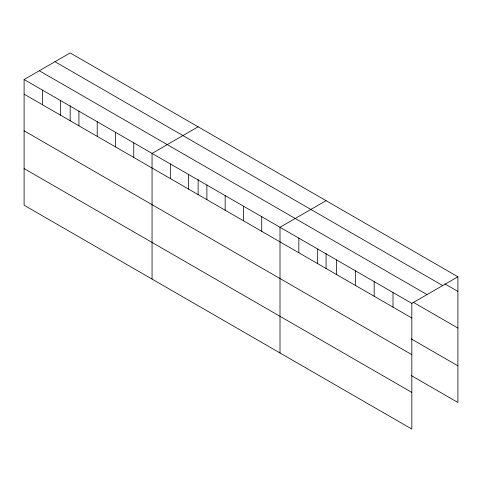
<?xml version="1.0" encoding="UTF-8"?>
<svg xmlns="http://www.w3.org/2000/svg" width="482" height="482" viewBox="0 0 482 482"><rect width="100%" height="100%" fill="white"/><g stroke="black" fill="none" stroke-linecap="round" stroke-linejoin="round"><path stroke-width="0.72" d="M24.1 79.524L411.833 303.377L411.833 429.07L24.1 205.218L24.1 79.524L70.167 52.93L457.9 276.782L457.9 402.476L411.14 375.484M198.12 126.796L152.053 153.397L152.053 279.09M326.073 200.669L280.006 227.269L280.006 352.963M411.833 303.377L457.9 276.782M444.91 283.904L457.9 291.405M54.966 61.702L442.699 285.561M39.301 70.746L427.034 294.604M413.092 302.19L457.9 328.055M24.1 94.147L411.833 318M411.14 338.828L457.9 365.82M24.1 130.797L411.833 354.656M24.1 168.561L411.833 392.42M392.999 292.508L392.999 307.13M374.165 281.633L374.165 296.255M355.336 270.757L355.336 285.38M336.502 259.888L336.502 274.511M326.073 253.399L326.073 268.649M317.668 249.013L317.668 263.636M298.834 238.144L298.834 252.761M261.726 216.713L261.726 231.336M243.446 206.163L243.446 220.786M225.166 195.608L225.166 210.23M206.886 185.058L206.886 199.675M198.12 179.527L198.12 194.776M188.607 174.502L188.607 189.125M170.333 163.946L170.333 178.569M133.773 142.841L133.773 157.463M115.493 132.291L115.493 146.914M97.213 121.735L97.213 136.358M78.934 111.185L78.934 125.802M70.167 105.654L70.167 120.904M60.66 100.63L60.66 115.252M42.38 90.08L42.38 104.696"/></g></svg>
